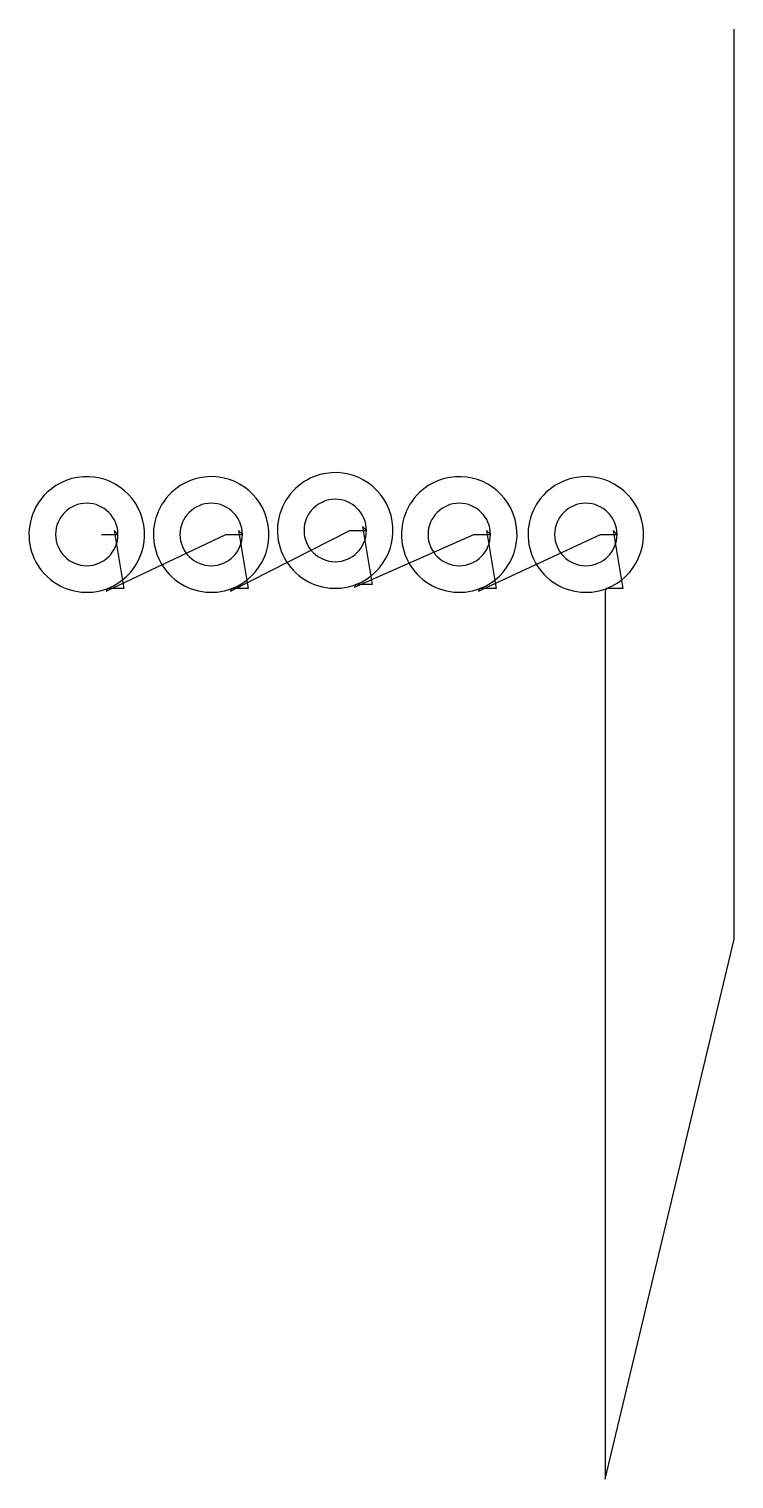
# Model space of a CAD drawing. Header units: metres. Extents: x 18 to 1303, y 0 to 2640.
import ezdxf

# ---------------------------------------------------------------- set-up
doc = ezdxf.new("R2010")
doc.units = ezdxf.units.M

msp = doc.modelspace()

# ---------------------------------------------------------------- linework, layer by layer
at = {"layer": 'TOOL_0'}
for p, q in [((1302.774, 2639), (1302.774, 2640)), ((1302.774, 983.148), (1302.774, 2639)), ((150.401, 1719.668), (180.401, 1719.668)), ((158.949, 1616.703), (377.081, 1719.668)), ((180.401, 1719.668), (173.33, 1726.739)), ((173.33, 1726.739), (191.135, 1621.473)), ((377.081, 1719.668), (407.081, 1719.668)), ((385.629, 1616.704), (603.033, 1726.968)), ((407.081, 1719.668), (400.01, 1726.739)), ((400.01, 1726.739), (417.815, 1621.473)), ((603.033, 1726.968), (633.033, 1726.968)), ((611.581, 1624.003), (828.986, 1719.668)), ((633.033, 1726.968), (625.962, 1734.039)), ((625.962, 1734.039), (643.767, 1628.773)), ((828.986, 1719.668), (858.986, 1719.668)), ((837.534, 1616.703), (1059.669, 1719.668)), ((858.986, 1719.668), (851.915, 1726.739)), ((851.915, 1726.739), (869.72, 1621.473)), ((1059.669, 1719.668), (1089.669, 1719.668)), ((1089.669, 1719.668), (1082.598, 1726.739)), ((1082.598, 1726.739), (1100.402, 1621.473)), ((161.321, 1621.378), (158.949, 1616.703)), ((191.135, 1621.473), (161.321, 1621.378)), ((388.001, 1621.379), (385.629, 1616.704)), ((417.815, 1621.473), (388.001, 1621.379)), ((613.953, 1628.678), (611.581, 1624.003)), ((643.767, 1628.773), (613.953, 1628.678)), ((839.906, 1621.378), (837.534, 1616.703)), ((869.72, 1621.473), (839.906, 1621.378)), ((1070.588, 1621.379), (1068.216, 1616.704)), ((1068.216, 1616.704), (1068.216, 0)), ((1100.402, 1621.473), (1070.588, 1621.379)), ((1068.216, 0), (1302.774, 983.148))]:
    msp.add_line(p, q, dxfattribs=at)
for centre, radius, start, end in [((123.541, 1719.668), 105.299, 291.025401, 111.025088), ((350.221, 1719.669), 105.299, 291.025401, 111.025088), ((576.173, 1726.967), 105.3, 111.024893, 291.025596), ((576.173, 1726.968), 105.299, 291.025401, 111.025088), ((802.126, 1719.668), 105.299, 291.025401, 111.025088), ((1032.808, 1719.669), 105.299, 291.025401, 111.025088), ((123.541, 1719.667), 105.3, 111.024893, 291.025596), ((350.221, 1719.668), 105.3, 111.024893, 291.025596), ((802.126, 1719.667), 105.3, 111.024893, 291.025596), ((1032.808, 1719.668), 105.3, 111.024893, 291.025596), ((123.541, 1719.668), 56.86, 0, 180), ((350.221, 1719.668), 56.86, 0, 180), ((576.173, 1726.968), 56.86, 0, 180), ((802.126, 1719.668), 56.86, 0, 180), ((1032.809, 1719.668), 56.86, 0, 180), ((123.541, 1719.668), 56.86, 180, 0), ((350.221, 1719.668), 56.86, 180, 0), ((576.173, 1726.968), 56.86, 180, 0), ((802.126, 1719.668), 56.86, 180, 0), ((1032.809, 1719.668), 56.86, 180, 0)]:
    msp.add_arc(centre, radius, start, end, dxfattribs=at)

doc.saveas('drawing.dxf')
